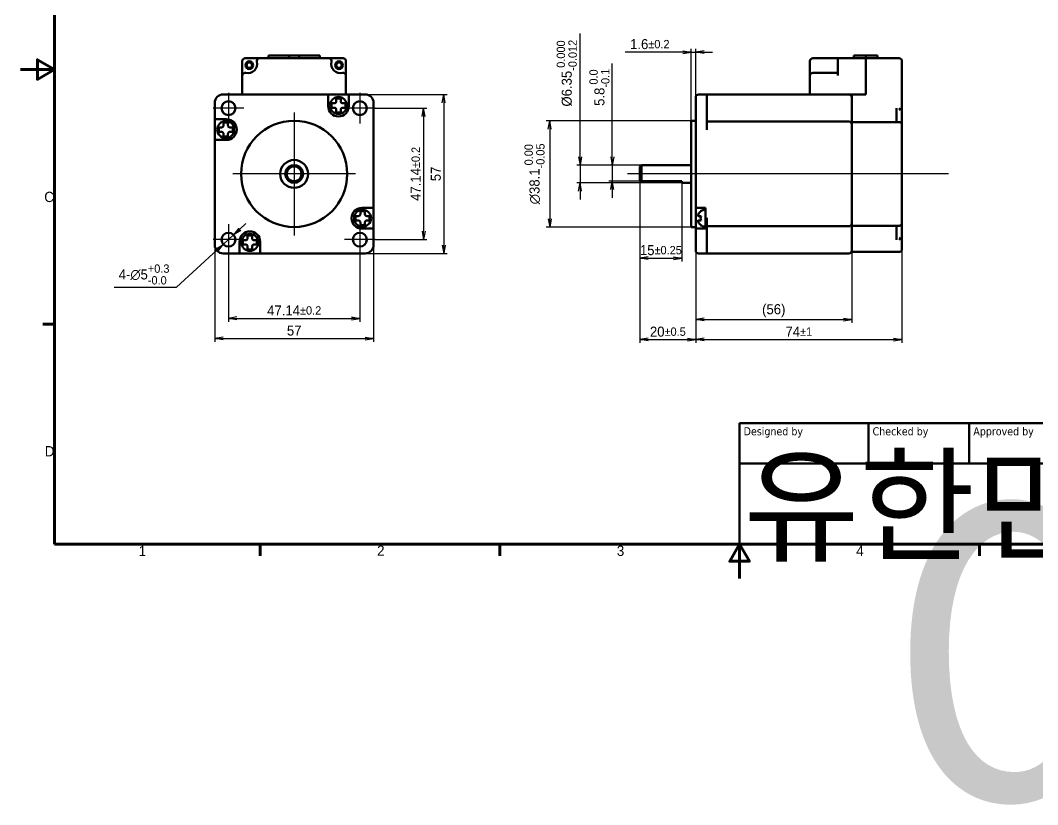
# Model space of a CAD drawing. Header units: millimetres. Extents: x -582 to 755, y -119 to 351.
# Drawn here: x -582.2 to -217.1, y -95 to 186.3 of the extents above; entities that cross this region are included whole.
import ezdxf
from ezdxf.enums import TextEntityAlignment as Align

# ---------------------------------------------------------------- set-up
doc = ezdxf.new("R2018")
doc.units = ezdxf.units.MM
doc.header["$LTSCALE"] = 1.2
for name, color, linetype, lineweight in [('경계(ISO)', 7, 'Continuous', 70), ('외형선(ISO)', 7, 'Continuous', 50), ('제목(ISO)', 7, 'Continuous', 50), ('중심 표식(ISO)', 7, 'Continuous', 25), ('중심선(ISO)', 7, 'Continuous', 25)]:
    doc.layers.add(name, color=color, linetype=linetype, lineweight=lineweight)
doc.layers.add('치수(ISO)', color=1, linetype='Continuous', lineweight=25, true_color=0xff0000)
doc.styles.get("Standard").update_dxf_attribs({"font": ''})
doc.styles.add('레이블 문자 (JIS)', font='')
doc.styles.add('텍스트 스타일41', font='')
doc.styles.get('Standard').set_extended_font_data('Gulim')
doc.styles.get('레이블 문자 (JIS)').set_extended_font_data('Gulim')
doc.styles.get('텍스트 스타일41').set_extended_font_data('Tahoma')
doc.dimstyles.new('복사 대상기본값 (JIS)', dxfattribs={"dimscale": 1.2, "dimtxt": 3, "dimasz": 2.5, "dimexe": 1, "dimexo": 0, "dimgap": 0.8, "dimtad": 1, "dimdsep": 46, "dimtxsty": '레이블 문자 (JIS)', "dimblk": 'OPEN', "dimcen": 0.09, "dimdle": 10, "dimclrd": 256, "dimclre": 256, "dimclrt": 256, "dimadec": 0, "dimazin": 2, "dimtfac": 0.833333, "dimtmove": 0, "dimatfit": 3, "dimldrblk": 'OPEN', "dimfxl": 1, "dimtolj": 1, "dimtzin": 0, "dimlwd": -1, "dimlwe": -1, "dimarcsym": 0})

# ---------------------------------------------------------------- blocks, each defined once
blk = doc.blocks.new('_Open')
at = {"color": 0, "linetype": 'ByBlock', "lineweight": -2}
for p, q in [((-1, 0.17), (0, 0)), ((-1, -0.17), (0, 0)), ((0, 0), (-1, 0))]:
    blk.add_line(p, q, dxfattribs=at)
blk = doc.blocks.new('*D11')
at = {"layer": 'Defpoints', "color": 0}
for p in [(-509.32, 105.95), (-505.63, 109.33)]:
    blk.add_point(p, dxfattribs=at)
at = {"layer": '치수(ISO)', "color": 0}
for p, q in [((-503.42, 111.36), (-501.21, 113.39)), ((-505.63, 109.33), (-509.32, 105.95)), ((-511.53, 103.93), (-526.1, 90.56)), ((-548.45, 90.56), (-526.1, 90.56))]:
    blk.add_line(p, q, dxfattribs=at)
at = {"layer": '치수(ISO)', "color": 0, "linetype": 'ByBlock', "xscale": 3, "yscale": 3, "zscale": 3}
for p, rotation in [((-505.63, 109.33), 222.5188046084), ((-509.32, 105.95), 42.5188046084)]:
    blk.add_blockref('_Open', p, dxfattribs=dict(at, rotation=rotation))
at = {"layer": '치수(ISO)', "color": 0, "insert": (-537.76, 98.76), "char_height": 3.6, "attachment_point": 2, "style": '레이블 문자 (JIS)'}
blk.add_mtext('\\A1;\\fGulim|b0|i0;4-∅5{\\H3.000000;\\S+0.3^ -0.0;}', dxfattribs=at)
blk = doc.blocks.new('*D12')
at = {"layer": 'Defpoints', "color": 0}
for p in [(-359.32, 134.39), (-369.76, 128.59), (-359.82, 128.59)]:
    blk.add_point(p, dxfattribs=at)
at = {"layer": '치수(ISO)', "color": 0}
for p, q in [((-369.76, 137.39), (-369.76, 170.79)), ((-369.76, 134.39), (-369.76, 128.59)), ((-369.76, 125.59), (-369.76, 122.59))]:
    blk.add_line(p, q, dxfattribs=at)
at = {"layer": '치수(ISO)'}
for p, q in [((-359.32, 134.39), (-370.96, 134.39)), ((-359.82, 128.59), (-370.96, 128.59))]:
    blk.add_line(p, q, dxfattribs=at)
at = {"layer": '치수(ISO)', "color": 0, "linetype": 'ByBlock', "xscale": 3, "yscale": 3, "zscale": 3}
for p, rotation in [((-369.76, 134.39), 270), ((-369.76, 128.59), 90)]:
    blk.add_blockref('_Open', p, dxfattribs=dict(at, rotation=rotation))
at = {"layer": '치수(ISO)', "color": 0, "insert": (-377.97, 162.27), "char_height": 3.6, "attachment_point": 2, "rotation": 90, "style": '레이블 문자 (JIS)'}
blk.add_mtext('\\A1;5.8{\\H3.000000;\\S 0.0^ -0.1;}', dxfattribs=at)
blk = doc.blocks.new('*D13')
at = {"layer": 'Defpoints', "color": 0}
for p in [(-359.32, 134.39), (-381.31, 128.04), (-344.82, 128.04)]:
    blk.add_point(p, dxfattribs=at)
at = {"layer": '치수(ISO)', "color": 0}
for p, q in [((-381.31, 137.39), (-381.31, 181.53)), ((-359.32, 134.39), (-382.51, 134.39)), ((-381.31, 134.39), (-381.31, 128.04)), ((-344.82, 128.04), (-382.51, 128.04)), ((-381.31, 125.04), (-381.31, 122.04))]:
    blk.add_line(p, q, dxfattribs=at)
at = {"layer": '치수(ISO)', "color": 0, "linetype": 'ByBlock', "xscale": 3, "yscale": 3, "zscale": 3}
for p, rotation in [((-381.31, 134.39), 270), ((-381.31, 128.04), 90)]:
    blk.add_blockref('_Open', p, dxfattribs=dict(at, rotation=rotation))
at = {"layer": '치수(ISO)', "color": 0, "insert": (-389.7, 167.35), "char_height": 3.6, "attachment_point": 2, "rotation": 90, "style": '레이블 문자 (JIS)'}
blk.add_mtext('\\A1;\\fGulim|b0|i0;Ø6.35{\\H3.000000;\\S 0.000^ -0.012;}', dxfattribs=at)
blk = doc.blocks.new('*D14')
at = {"layer": 'Defpoints', "color": 0}
for p in [(-341.42, 150.26), (-392.22, 112.16), (-341.42, 112.16)]:
    blk.add_point(p, dxfattribs=at)
at = {"layer": '치수(ISO)', "color": 0}
for p, q in [((-341.42, 150.26), (-393.42, 150.26)), ((-392.22, 147.26), (-392.22, 115.16)), ((-341.42, 112.16), (-393.42, 112.16))]:
    blk.add_line(p, q, dxfattribs=at)
at = {"layer": '치수(ISO)', "color": 0, "linetype": 'ByBlock', "xscale": 3, "yscale": 3, "zscale": 3}
for p, rotation in [((-392.22, 150.26), 90), ((-392.22, 112.16), 270)]:
    blk.add_blockref('_Open', p, dxfattribs=dict(at, rotation=rotation))
at = {"layer": '치수(ISO)', "color": 0, "insert": (-401.26, 131.21), "char_height": 3.6, "attachment_point": 2, "rotation": 90, "style": '레이블 문자 (JIS)'}
blk.add_mtext('\\A1;{\\fAIGDT|b0|i0;\\ln}\\fGulim|b0|i0;38.1{\\H3.000000;\\S 0.00^ -0.05;}', dxfattribs=at)
blk = doc.blocks.new('*D15')
at = {"layer": 'Defpoints', "color": 0}
for p in [(-359.82, 128.59), (-344.82, 128.04), (-344.82, 101.02)]:
    blk.add_point(p, dxfattribs=at)
at = {"layer": '치수(ISO)', "color": 0}
for p, q in [((-359.82, 128.59), (-359.82, 99.82)), ((-344.82, 128.04), (-344.82, 99.82)), ((-356.82, 101.02), (-347.82, 101.02))]:
    blk.add_line(p, q, dxfattribs=at)
at = {"layer": '치수(ISO)', "color": 0, "linetype": 'ByBlock', "xscale": 3, "yscale": 3, "zscale": 3, "rotation": 180}
blk.add_blockref('_Open', (-359.82, 101.02), dxfattribs=at)
at = {"layer": '치수(ISO)', "color": 0, "linetype": 'ByBlock', "xscale": 3, "yscale": 3, "zscale": 3}
blk.add_blockref('_Open', (-344.82, 101.02), dxfattribs=at)
at = {"layer": '치수(ISO)', "color": 0, "insert": (-352.32, 105.68), "char_height": 3.6, "attachment_point": 2, "style": '레이블 문자 (JIS)'}
blk.add_mtext('\\A1;15{\\H3.000000;%%p0.25}', dxfattribs=at)
blk = doc.blocks.new('*D16')
at = {"layer": 'Defpoints', "color": 0}
for p in [(-359.82, 128.59), (-339.82, 103.71), (-339.82, 71.8)]:
    blk.add_point(p, dxfattribs=at)
at = {"layer": '치수(ISO)', "color": 0}
for p, q in [((-359.82, 128.59), (-359.82, 70.6)), ((-339.82, 103.71), (-339.82, 70.6)), ((-356.82, 71.8), (-342.82, 71.8))]:
    blk.add_line(p, q, dxfattribs=at)
at = {"layer": '치수(ISO)', "color": 0, "linetype": 'ByBlock', "xscale": 3, "yscale": 3, "zscale": 3, "rotation": 180}
blk.add_blockref('_Open', (-359.82, 71.8), dxfattribs=at)
at = {"layer": '치수(ISO)', "color": 0, "linetype": 'ByBlock', "xscale": 3, "yscale": 3, "zscale": 3}
blk.add_blockref('_Open', (-339.82, 71.8), dxfattribs=at)
at = {"layer": '치수(ISO)', "color": 0, "insert": (-349.82, 76.45), "char_height": 3.6, "attachment_point": 2, "style": '레이블 문자 (JIS)'}
blk.add_mtext('\\A1;20{\\H3.000000;%%p0.5}', dxfattribs=at)
blk = doc.blocks.new('*D17')
at = {"layer": 'Defpoints', "color": 0}
for p in [(-339.82, 103.71), (-283.82, 104.21), (-283.82, 79)]:
    blk.add_point(p, dxfattribs=at)
at = {"layer": '치수(ISO)', "color": 0}
for p, q in [((-339.82, 103.71), (-339.82, 77.8)), ((-283.82, 104.21), (-283.82, 77.8)), ((-336.82, 79), (-286.82, 79))]:
    blk.add_line(p, q, dxfattribs=at)
at = {"layer": '치수(ISO)', "color": 0, "linetype": 'ByBlock', "xscale": 3, "yscale": 3, "zscale": 3, "rotation": 180}
blk.add_blockref('_Open', (-339.82, 79), dxfattribs=at)
at = {"layer": '치수(ISO)', "color": 0, "linetype": 'ByBlock', "xscale": 3, "yscale": 3, "zscale": 3}
blk.add_blockref('_Open', (-283.82, 79), dxfattribs=at)
at = {"layer": '치수(ISO)', "color": 0, "insert": (-311.81, 84.49), "char_height": 3.6, "attachment_point": 2, "style": '레이블 문자 (JIS)'}
blk.add_mtext('\\A1;(56)', dxfattribs=at)
blk = doc.blocks.new('*D18')
at = {"layer": 'Defpoints', "color": 0}
for p in [(-339.82, 103.71), (-265.82, 104.21), (-265.82, 71.8)]:
    blk.add_point(p, dxfattribs=at)
at = {"layer": '치수(ISO)', "color": 0}
for p, q in [((-339.82, 103.71), (-339.82, 70.6)), ((-265.82, 104.21), (-265.82, 70.6)), ((-336.82, 71.8), (-268.82, 71.8))]:
    blk.add_line(p, q, dxfattribs=at)
at = {"layer": '치수(ISO)', "color": 0, "linetype": 'ByBlock', "xscale": 3, "yscale": 3, "zscale": 3}
for p, rotation in [((-339.82, 71.8), 180), ((-265.82, 71.8), 360)]:
    blk.add_blockref('_Open', p, dxfattribs=dict(at, rotation=rotation))
at = {"layer": '치수(ISO)', "color": 0, "insert": (-302.81, 76.46), "char_height": 3.6, "attachment_point": 2, "style": '레이블 문자 (JIS)'}
blk.add_mtext('\\A1;74{\\H3.000000;%%p1}', dxfattribs=at)
blk = doc.blocks.new('*D19')
at = {"layer": 'Defpoints', "color": 0}
for p in [(-339.82, 174.91), (-339.82, 156.71), (-341.42, 150.26)]:
    blk.add_point(p, dxfattribs=at)
at = {"layer": '치수(ISO)', "color": 0}
for p, q in [((-341.42, 150.26), (-341.42, 176.11)), ((-339.82, 156.71), (-339.82, 176.11)), ((-344.42, 174.91), (-365.16, 174.91)), ((-341.42, 174.91), (-339.82, 174.91)), ((-336.82, 174.91), (-333.82, 174.91))]:
    blk.add_line(p, q, dxfattribs=at)
at = {"layer": '치수(ISO)', "color": 0, "linetype": 'ByBlock', "xscale": 3, "yscale": 3, "zscale": 3}
blk.add_blockref('_Open', (-341.42, 174.91), dxfattribs=at)
at = {"layer": '치수(ISO)', "color": 0, "linetype": 'ByBlock', "xscale": 3, "yscale": 3, "zscale": 3, "rotation": 180}
blk.add_blockref('_Open', (-339.82, 174.91), dxfattribs=at)
at = {"layer": '치수(ISO)', "color": 0, "insert": (-356.29, 179.57), "char_height": 3.6, "attachment_point": 2, "style": '레이블 문자 (JIS)'}
blk.add_mtext('\\A1;1.6{\\H3.000000;%%p0.2}', dxfattribs=at)
blk = doc.blocks.new('*D21')
at = {"layer": 'Defpoints', "color": 0}
for p in [(-512.41, 105.71), (-455.41, 105.71), (-455.41, 72.19)]:
    blk.add_point(p, dxfattribs=at)
at = {"layer": '치수(ISO)', "color": 0}
for p, q in [((-512.41, 105.71), (-512.41, 70.99)), ((-455.41, 105.71), (-455.41, 70.99)), ((-509.41, 72.19), (-458.41, 72.19))]:
    blk.add_line(p, q, dxfattribs=at)
at = {"layer": '치수(ISO)', "color": 0, "linetype": 'ByBlock', "xscale": 3, "yscale": 3, "zscale": 3, "rotation": 180}
blk.add_blockref('_Open', (-512.41, 72.19), dxfattribs=at)
at = {"layer": '치수(ISO)', "color": 0, "linetype": 'ByBlock', "xscale": 3, "yscale": 3, "zscale": 3}
blk.add_blockref('_Open', (-455.41, 72.19), dxfattribs=at)
at = {"layer": '치수(ISO)', "color": 0, "insert": (-483.89, 76.84), "char_height": 3.6, "attachment_point": 2, "style": '레이블 문자 (JIS)'}
blk.add_mtext('\\A1;57', dxfattribs=at)
blk = doc.blocks.new('*D22')
at = {"layer": 'Defpoints', "color": 0}
for p in [(-507.48, 102.14), (-460.34, 102.14), (-460.34, 79.39)]:
    blk.add_point(p, dxfattribs=at)
at = {"layer": '치수(ISO)', "color": 0}
for p, q in [((-507.48, 102.14), (-507.48, 78.19)), ((-460.34, 102.14), (-460.34, 78.19)), ((-504.48, 79.39), (-463.34, 79.39))]:
    blk.add_line(p, q, dxfattribs=at)
at = {"layer": '치수(ISO)', "color": 0, "linetype": 'ByBlock', "xscale": 3, "yscale": 3, "zscale": 3, "rotation": 180}
blk.add_blockref('_Open', (-507.48, 79.39), dxfattribs=at)
at = {"layer": '치수(ISO)', "color": 0, "linetype": 'ByBlock', "xscale": 3, "yscale": 3, "zscale": 3}
blk.add_blockref('_Open', (-460.34, 79.39), dxfattribs=at)
at = {"layer": '치수(ISO)', "color": 0, "insert": (-483.89, 84.05), "char_height": 3.6, "attachment_point": 2, "style": '레이블 문자 (JIS)'}
blk.add_mtext('\\A1;47.14{\\H3.000000;%%p0.2}', dxfattribs=at)
blk = doc.blocks.new('*D23')
at = {"layer": 'Defpoints', "color": 0}
for p in [(-454.84, 154.78), (-454.84, 107.64), (-437.44, 107.64)]:
    blk.add_point(p, dxfattribs=at)
at = {"layer": '치수(ISO)', "color": 0}
for p, q in [((-454.84, 154.78), (-436.24, 154.78)), ((-437.44, 151.78), (-437.44, 110.64)), ((-454.84, 107.64), (-436.24, 107.64))]:
    blk.add_line(p, q, dxfattribs=at)
at = {"layer": '치수(ISO)', "color": 0, "linetype": 'ByBlock', "xscale": 3, "yscale": 3, "zscale": 3}
for p, rotation in [((-437.44, 154.78), 90), ((-437.44, 107.64), 270)]:
    blk.add_blockref('_Open', p, dxfattribs=dict(at, rotation=rotation))
at = {"layer": '치수(ISO)', "color": 0, "insert": (-442.1, 131.22), "char_height": 3.6, "attachment_point": 2, "rotation": 90, "style": '레이블 문자 (JIS)'}
blk.add_mtext('\\A1;47.14{\\H3.000000;%%p0.2}', dxfattribs=at)
blk = doc.blocks.new('*D24')
at = {"layer": 'Defpoints', "color": 0}
for p in [(-458.41, 159.71), (-458.41, 102.71), (-430.24, 102.71)]:
    blk.add_point(p, dxfattribs=at)
at = {"layer": '치수(ISO)', "color": 0}
for p, q in [((-458.41, 159.71), (-429.04, 159.71)), ((-430.24, 156.71), (-430.24, 105.71)), ((-458.41, 102.71), (-429.04, 102.71))]:
    blk.add_line(p, q, dxfattribs=at)
at = {"layer": '치수(ISO)', "color": 0, "linetype": 'ByBlock', "xscale": 3, "yscale": 3, "zscale": 3}
for p, rotation in [((-430.24, 159.71), 90), ((-430.24, 102.71), 270)]:
    blk.add_blockref('_Open', p, dxfattribs=dict(at, rotation=rotation))
at = {"layer": '치수(ISO)', "color": 0, "insert": (-434.89, 131.22), "char_height": 3.6, "attachment_point": 2, "rotation": 90, "style": '레이블 문자 (JIS)'}
blk.add_mtext('\\A1;57', dxfattribs=at)
blk = doc.blocks.new('경계 Default Border')
at = {"layer": '경계(ISO)'}
for p, q in [((10, 74.25), (6.6, 74.25)), ((70, 10), (70, 6.6)), ((140, 10), (140, 6.6)), ((280, 10), (280, 6.6))]:
    blk.add_line(p, q, dxfattribs=at)
at = {"layer": '경계(ISO)', "flags": 128}
for points in [[(10, 10), (10, 287), (410, 287), (410, 10), (10, 10)], [(0, 148.5), (10, 148.5), (5, 151.39), (5, 145.61), (10, 148.5)], [(210, 0), (210, 10), (207.11, 5), (212.89, 5), (210, 10)]]:
    blk.add_lwpolyline(points, dxfattribs=at)
at = {"layer": '경계(ISO)', "char_height": 3, "attachment_point": 7, "style": '레이블 문자 (JIS)'}
for s, insert in [('C', (6.97, 109.8)), ('D', (7.12, 35.62)), ('1', (34.54, 6.53)), ('2', (104.15, 6.6)), ('3', (174.15, 6.53)), ('4', (244.04, 6.53))]:
    blk.add_mtext(s, dxfattribs=dict(at, insert=insert))
blk = doc.blocks.new('제목 블록 ISO')
at = {"layer": '제목(ISO)'}
for p, q in [((270.07, 130), (100.07, 130)), ((100.07, 130), (100.07, 100)), ((132.07, 120), (132.07, 130)), ((157.07, 120), (157.07, 130)), ((100.07, 120), (270.07, 120)), ((100.07, 100), (270.07, 100))]:
    blk.add_line(p, q, dxfattribs=at)
at = {"layer": '제목(ISO)', "style": '텍스트 스타일41'}
for s, p in [('Designed by', (101.07, 129)), ('Checked by', (133.07, 129)), ('Approved by', (158.07, 129))]:
    blk.add_text(s, height=2, dxfattribs=at).set_placement(p, align=Align.TOP_LEFT)
at = {"layer": '제목(ISO)', "lineweight": 30, "flags": 104}
for tag, p in [('CHECKED_BY', (133.07, 121)), ('ENG_APPROVED_BY', (158.07, 121)), ('AUTHOR', (101.07, 121)), ('CREATION_DATE', (221.07, 121))]:
    blk.add_attdef(tag, text='', height=2.5, dxfattribs=at).set_placement(p, align=Align.BOTTOM_LEFT)
blk.add_attdef('ENG_APPROVAL_DATE', text='', height=2.5, dxfattribs=at).set_placement((196.07, 121), align=Align.BOTTOM_RIGHT)
for tag, p in [('TITLE', (222.57, 115)), ('COMPANY', (137.41, 109.96)), ('REVISION_NUMBER', (242.57, 103.5))]:
    blk.add_attdef(tag, text='', height=3.5, dxfattribs=at).set_placement(p, align=Align.MIDDLE_CENTER)
blk.add_attdef('PART_NUMBER', text='', height=3.5, dxfattribs=at).set_placement((176.07, 105), align=Align.MIDDLE_LEFT)

msp = doc.modelspace()

# ---------------------------------------------------------------- linework, layer by layer
at = {"layer": '외형선(ISO)', "color": 0}
for p, q in [((-502.505, 171.713), (-502.505, 166.4795)), ((-496.2715, 172.713), (-501.505, 172.713)), ((-471.5385, 172.713), (-496.2715, 172.713)), ((-485.7078, 173.713), (-493.155, 173.713)), ((-493.155, 172.713), (-493.155, 173.713)), ((-493.155, 172.713), (-493.155, 173.713)), ((-485.7078, 173.713), (-482.1023, 173.713)), ((-485.7078, 172.713), (-485.7078, 173.713)), ((-482.1023, 173.713), (-482.1023, 172.713)), ((-482.1023, 173.713), (-474.655, 173.713)), ((-474.655, 172.713), (-474.655, 173.713)), ((-474.655, 173.713), (-474.655, 172.713)), ((-466.305, 172.713), (-471.5385, 172.713)), ((-465.305, 166.4795), (-465.305, 171.713)), ((-298.8188, 171.713), (-298.8188, 166.4795)), ((-288.8188, 172.713), (-297.8188, 172.713)), ((-278.8188, 172.713), (-288.8188, 172.713)), ((-288.8188, 171.713), (-288.8188, 172.713)), ((-288.8188, 166.4795), (-288.8188, 171.713)), ((-283.0688, 173.713), (-278.8188, 173.713)), ((-283.0688, 173.713), (-283.0688, 172.713)), ((-278.8188, 172.713), (-278.8188, 173.713)), ((-278.8188, 173.713), (-278.8188, 172.713)), ((-274.5688, 173.713), (-278.8188, 173.713)), ((-278.8188, 172.713), (-278.8188, 171.713)), ((-278.8188, 171.713), (-278.8188, 172.713)), ((-266.8188, 172.713), (-278.8188, 172.713)), ((-278.8188, 171.713), (-278.8188, 159.713)), ((-278.8188, 171.713), (-278.8188, 159.713)), ((-274.5688, 172.713), (-274.5688, 173.713)), ((-265.8188, 155.2035), (-265.8188, 171.713)), ((-502.505, 166.4795), (-502.505, 159.713)), ((-465.305, 166.4795), (-465.305, 159.713)), ((-298.8188, 166.4795), (-298.8188, 159.713)), ((-288.8188, 167.4795), (-297.8188, 167.4795)), ((-471.705, 159.713), (-509.405, 159.713)), ((-471.705, 159.713), (-471.705, 158.713)), ((-471.705, 159.713), (-464.305, 159.713)), ((-471.705, 158.713), (-471.705, 155.513)), ((-468.805, 158.263), (-468.805, 157.263)), ((-467.205, 158.263), (-468.805, 158.263)), ((-467.205, 157.263), (-467.205, 158.263)), ((-458.405, 159.713), (-464.305, 159.713)), ((-464.305, 158.713), (-464.305, 159.713)), ((-464.305, 155.513), (-464.305, 158.713)), ((-339.8188, 156.713), (-339.8188, 158.713)), ((-338.8188, 159.713), (-335.8188, 159.713)), ((-298.8188, 159.713), (-335.8188, 159.713)), ((-335.8188, 159.713), (-335.8188, 156.713)), ((-298.8188, 159.713), (-297.8188, 159.713)), ((-278.8188, 159.713), (-297.8188, 159.713)), ((-283.8188, 154.613), (-283.8188, 159.713)), ((-283.8188, 159.713), (-278.8188, 159.713)), ((-512.405, 156.713), (-512.405, 150.813)), ((-470.505, 156.563), (-470.505, 154.963)), ((-469.505, 156.563), (-470.505, 156.563)), ((-470.505, 154.963), (-469.505, 154.963)), ((-468.805, 154.263), (-468.805, 153.263)), ((-467.205, 154.263), (-467.205, 153.263)), ((-465.505, 156.563), (-466.505, 156.563)), ((-466.505, 154.963), (-465.505, 154.963)), ((-465.505, 154.963), (-465.505, 156.563)), ((-455.405, 119.013), (-455.405, 156.713)), ((-339.8188, 156.713), (-339.8188, 119.013)), ((-335.8188, 146.983), (-335.8188, 156.713)), ((-283.8188, 154.613), (-283.8188, 149.813)), ((-267.8188, 154.8234), (-267.8188, 154.613)), ((-267.8188, 154.613), (-267.8188, 149.813)), ((-266.8188, 154.8234), (-266.6084, 154.613)), ((-265.8188, 155.2035), (-265.8192, 155.2035)), ((-265.8188, 155.2035), (-265.8188, 154.8851)), ((-265.8188, 151.2182), (-265.8188, 154.8851)), ((-511.405, 150.813), (-512.405, 150.813)), ((-512.405, 143.413), (-512.405, 150.813)), ((-508.205, 150.813), (-511.405, 150.813)), ((-468.805, 153.263), (-467.205, 153.263)), ((-341.4188, 112.163), (-341.4188, 150.263)), ((-339.8188, 150.263), (-341.4188, 150.263)), ((-284.8188, 149.983), (-335.8188, 149.983)), ((-283.8188, 148.813), (-283.8188, 149.813)), ((-266.8188, 149.813), (-283.8188, 149.813)), ((-265.8188, 148.8747), (-265.8188, 151.2182)), ((-510.955, 147.913), (-510.955, 146.313)), ((-509.955, 147.913), (-510.955, 147.913)), ((-510.955, 146.313), (-509.955, 146.313)), ((-509.255, 149.613), (-509.255, 148.613)), ((-507.655, 149.613), (-509.255, 149.613)), ((-507.655, 148.613), (-507.655, 149.613)), ((-506.955, 147.913), (-505.955, 147.913)), ((-506.955, 146.313), (-505.955, 146.313)), ((-505.955, 146.313), (-505.955, 147.913)), ((-283.8188, 113.613), (-283.8188, 148.813)), ((-265.8188, 148.8395), (-265.8192, 148.8395)), ((-265.8188, 148.8747), (-265.8188, 148.8395)), ((-265.8188, 148.8395), (-265.8188, 148.813)), ((-265.8188, 113.613), (-265.8188, 148.813)), ((-512.405, 143.413), (-512.405, 105.713)), ((-512.405, 143.413), (-511.405, 143.413)), ((-511.405, 143.413), (-508.205, 143.413)), ((-509.255, 145.613), (-509.255, 144.613)), ((-509.255, 144.613), (-507.655, 144.613)), ((-507.655, 144.613), (-507.655, 145.613)), ((-359.8188, 133.888), (-359.3188, 134.388)), ((-359.8188, 128.588), (-359.8188, 133.888)), ((-359.3188, 128.588), (-359.3188, 134.388)), ((-341.4188, 134.388), (-359.3188, 134.388)), ((-484.4198, 128.588), (-483.3902, 128.588)), ((-359.8188, 128.588), (-359.3188, 128.588)), ((-359.3188, 128.588), (-344.8188, 128.588)), ((-344.8188, 128.038), (-344.8188, 128.588)), ((-341.4188, 128.038), (-344.8188, 128.038)), ((-460.155, 117.813), (-460.155, 116.813)), ((-458.555, 117.813), (-460.155, 117.813)), ((-456.405, 119.013), (-459.605, 119.013)), ((-458.555, 116.813), (-458.555, 117.813)), ((-455.405, 119.013), (-456.405, 119.013)), ((-455.405, 119.013), (-455.405, 111.613)), ((-338.8188, 119.013), (-339.8188, 119.013)), ((-339.8188, 111.613), (-339.8188, 119.013)), ((-338.8188, 119.013), (-336.3188, 119.013)), ((-337.872, 117.813), (-338.0659, 117.813)), ((-336.3188, 119.013), (-336.3188, 111.613)), ((-461.855, 116.113), (-461.855, 114.513)), ((-460.855, 116.113), (-461.855, 116.113)), ((-460.855, 114.513), (-461.855, 114.513)), ((-460.155, 113.813), (-460.155, 112.813)), ((-458.555, 112.813), (-458.555, 113.813)), ((-456.855, 116.113), (-457.855, 116.113)), ((-457.855, 114.513), (-456.855, 114.513)), ((-456.855, 114.513), (-456.855, 116.113)), ((-337.872, 116.113), (-338.8511, 116.113)), ((-338.8511, 114.513), (-337.872, 114.513)), ((-335.8188, 105.713), (-335.8188, 115.443)), ((-283.8188, 112.613), (-283.8188, 113.613)), ((-265.8188, 113.5864), (-265.8192, 113.5864)), ((-265.8188, 113.5864), (-265.8188, 113.613)), ((-265.8188, 113.5512), (-265.8188, 113.5864)), ((-265.8188, 111.2078), (-265.8188, 113.5512)), ((-460.155, 112.813), (-458.555, 112.813)), ((-459.605, 111.613), (-456.405, 111.613)), ((-456.405, 111.613), (-455.405, 111.613)), ((-455.405, 105.713), (-455.405, 111.613)), ((-339.8188, 112.163), (-341.4188, 112.163)), ((-339.8188, 111.613), (-339.8188, 105.713)), ((-339.8188, 111.613), (-338.8188, 111.613)), ((-336.3188, 111.613), (-338.8188, 111.613)), ((-338.0659, 112.813), (-337.872, 112.813)), ((-284.8188, 112.443), (-335.8188, 112.443)), ((-283.8188, 112.613), (-266.8188, 112.613)), ((-283.8188, 112.613), (-283.8188, 107.813)), ((-267.8188, 112.613), (-267.8188, 107.813)), ((-265.8188, 107.5408), (-265.8188, 111.2078)), ((-503.505, 106.913), (-503.505, 103.713)), ((-502.305, 107.463), (-502.305, 105.863)), ((-501.305, 107.463), (-502.305, 107.463)), ((-502.305, 105.863), (-501.305, 105.863)), ((-499.005, 109.163), (-500.605, 109.163)), ((-500.605, 108.163), (-500.605, 109.163)), ((-499.005, 108.163), (-499.005, 109.163)), ((-497.305, 107.463), (-498.305, 107.463)), ((-498.305, 105.863), (-497.305, 105.863)), ((-497.305, 105.863), (-497.305, 107.463)), ((-496.105, 103.713), (-496.105, 106.913)), ((-283.8188, 104.213), (-283.8188, 107.813)), ((-267.8188, 107.813), (-267.8188, 107.6026)), ((-266.6084, 107.813), (-266.8188, 107.6026)), ((-265.8188, 107.2224), (-265.8192, 107.2224)), ((-265.8188, 107.2224), (-265.8188, 107.5408)), ((-265.8188, 104.213), (-265.8188, 107.2224)), ((-509.405, 102.713), (-503.505, 102.713)), ((-503.505, 103.713), (-503.505, 102.713)), ((-496.105, 102.713), (-503.505, 102.713)), ((-500.605, 105.163), (-500.605, 104.163)), ((-500.605, 104.163), (-499.005, 104.163)), ((-499.005, 104.163), (-499.005, 105.163)), ((-496.105, 102.713), (-496.105, 103.713)), ((-496.105, 102.713), (-458.405, 102.713)), ((-339.8188, 103.713), (-339.8188, 105.713)), ((-335.8188, 102.713), (-338.8188, 102.713)), ((-335.8188, 102.713), (-335.8188, 105.713)), ((-335.8188, 102.713), (-284.8188, 102.713)), ((-283.8188, 103.213), (-283.8188, 104.213)), ((-283.8188, 103.213), (-266.8188, 103.213))]:
    msp.add_line(p, q, dxfattribs=at)
for centre, radius in [((-500.005, 170.213), 1.4), ((-467.805, 170.213), 1.4), ((-500.005, 170.213), 1), ((-467.805, 170.213), 1), ((-507.475, 154.783), 2.5), ((-468.005, 155.763), 3.05), ((-460.335, 154.783), 2.5), ((-508.455, 147.113), 3.05), ((-483.905, 131.213), 19.05), ((-483.905, 131.213), 5), ((-459.355, 115.313), 3.05), ((-507.475, 107.643), 2.5), ((-499.805, 106.663), 3.05), ((-460.335, 107.643), 2.5)]:
    msp.add_circle(centre, radius, dxfattribs=at)
for centre, radius, start, end in [((-501.505, 171.713), 1, 90, 180), ((-496.2715, 171.713), 1, 90, 193.290305), ((-471.5385, 171.713), 1, 346.709695, 90), ((-466.305, 171.713), 1, 0, 90), ((-297.8188, 171.713), 1, 90, 180), ((-266.8188, 171.713), 1, 0, 90), ((-500.505, 170.713), 3.35, 256.709695, 13.290305), ((-467.305, 170.713), 3.35, 166.709695, 283.290305), ((-501.505, 166.4795), 1, 76.709695, 180), ((-466.305, 166.4795), 1, 0, 103.290305), ((-297.8188, 166.4795), 1, 90, 180), ((-509.405, 156.713), 3, 90, 180), ((-458.405, 156.713), 3, 0, 90), ((-338.8188, 158.713), 1, 90, 180), ((-284.8188, 158.713), 1, 0, 90), ((-468.005, 155.513), 3.7, 180, 0), ((-508.205, 147.113), 3.7, 270, 90), ((-284.8188, 148.983), 1, 0, 90), ((-266.8188, 148.813), 1, 0, 90), ((-483.905, 131.213), 3.175, 304.231477, 235.768523), ((-483.905, 131.213), 2.675, 281.095313, 258.904687), ((-483.905, 131.213), 3.175, 235.768523, 304.231477), ((-459.605, 115.313), 3.7, 90, 270), ((-336.3188, 115.313), 2.9432, 121.852229, 149.359668), ((-336.3188, 115.313), 3.05, 90, 124.948014), ((-336.3188, 115.313), 2.9432, 210.640332, 238.147771), ((-336.3188, 115.313), 1.7471, 152.748896, 207.251104), ((-284.8188, 113.443), 1, 270, 0), ((-266.8188, 113.613), 1, 270, 0), ((-499.805, 106.913), 3.7, 0, 180), ((-336.3188, 115.313), 3.05, 235.051986, 270), ((-509.405, 105.713), 3, 180, 270), ((-458.405, 105.713), 3, 270, 0), ((-338.8188, 103.713), 1, 180, 270), ((-284.8188, 103.713), 1, 270, 0), ((-266.8188, 104.213), 1, 270, 0)]:
    msp.add_arc(centre, radius, start, end, dxfattribs=at)
for centre, major_axis, start_param, end_param in [((-266.8188, 154.8234), (0.9239, 0.9239), 4.3196899, 4.71620408), ((-266.8188, 154.8234), (-1, 0), 2.60876739, 3.06672508), ((-266.8188, 107.6026), (-0.9239, 0.9239), 4.70857389, 5.10508806), ((-266.8188, 107.6026), (1, 0), 0.07486757, 0.53282526)]:
    msp.add_ellipse(centre, major_axis=major_axis, ratio=0.41421356, start_param=start_param, end_param=end_param, dxfattribs=at)
for points, knots in [([(-469.505, 156.563), (-469.4243, 156.563), (-469.3332, 156.5779), (-469.1592, 156.6472), (-469.0764, 156.7017), (-468.9437, 156.8343), (-468.8893, 156.9171), (-468.82, 157.0911), (-468.805, 157.1823), (-468.805, 157.263)], [0.144689835, 0.144689835, 0.144689835, 0.144689835, 0.172821002, 0.172821002, 0.200952169, 0.200952169, 0.229083337, 0.229083337, 0.257214504, 0.257214504, 0.257214504, 0.257214504]), ([(-467.205, 157.263), (-467.205, 157.1823), (-467.19, 157.0911), (-467.1208, 156.9171), (-467.0663, 156.8343), (-466.9337, 156.7017), (-466.8509, 156.6472), (-466.6768, 156.5779), (-466.5857, 156.563), (-466.505, 156.563)], [0.269163796, 0.269163796, 0.269163796, 0.269163796, 0.297294963, 0.297294963, 0.32542613, 0.32542613, 0.353557298, 0.353557298, 0.381688465, 0.381688465, 0.381688465, 0.381688465]), ([(-468.805, 154.263), (-468.805, 154.3436), (-468.82, 154.4348), (-468.8893, 154.6088), (-468.9437, 154.6916), (-469.0764, 154.8242), (-469.1592, 154.8787), (-469.3332, 154.948), (-469.4243, 154.963), (-469.505, 154.963)], [0, 0, 0, 0, 0.028131167, 0.028131167, 0.056262335, 0.056262335, 0.084393502, 0.084393502, 0.112524669, 0.112524669, 0.112524669, 0.112524669]), ([(-467.205, 154.263), (-467.205, 154.3436), (-467.19, 154.4348), (-467.1208, 154.6088), (-467.0663, 154.6916), (-466.9337, 154.8242), (-466.8509, 154.8787), (-466.6768, 154.948), (-466.5857, 154.963), (-466.505, 154.963)], [-0.25723488, -0.25723488, -0.25723488, -0.25723488, -0.229103713, -0.229103713, -0.200972546, -0.200972546, -0.172841378, -0.172841378, -0.144710211, -0.144710211, -0.144710211, -0.144710211]), ([(-266.4326, 154.4442), (-266.4578, 154.468), (-266.4832, 154.4919), (-266.5422, 154.5482), (-266.5759, 154.5805), (-266.6084, 154.613)], [-0.0244444247, -0.0244444247, -0.0244444247, -0.0244444247, -0.0139508047, -0.0139508047, -0.0000008635, -0.0000008635, -0.0000008635, -0.0000008635]), ([(-265.9574, 154.613), (-266.0135, 154.5735), (-266.0857, 154.5383), (-266.2493, 154.482), (-266.3371, 154.4602), (-266.4326, 154.4442)], [-0.1069298508, -0.1069298508, -0.1069298508, -0.1069298508, -0.071810213, -0.071810213, -0.0402422141, -0.0402422141, -0.0402422141, -0.0402422141]), ([(-266.6084, 149.7906), (-266.5729, 149.7829), (-266.5359, 149.7733), (-266.4768, 149.7546), (-266.4546, 149.7468), (-266.4326, 149.7383)], [-0.0304397349, -0.0304397349, -0.0304397349, -0.0304397349, -0.0147135937, -0.0147135937, -0.0052936992, -0.0052936992, -0.0052936992, -0.0052936992]), ([(-266.4326, 149.7383), (-266.3583, 149.7067), (-266.2885, 149.6664), (-266.115, 149.537), (-266.0247, 149.4351), (-265.9574, 149.3209)], [-0.0668577087, -0.0668577087, -0.0668577087, -0.0668577087, -0.042224925, -0.042224925, -0.0000148963, -0.0000148963, -0.0000148963, -0.0000148963]), ([(-509.955, 147.913), (-509.8743, 147.913), (-509.7832, 147.9279), (-509.6092, 147.9972), (-509.5264, 148.0517), (-509.3937, 148.1843), (-509.3393, 148.2671), (-509.27, 148.4411), (-509.255, 148.5323), (-509.255, 148.613)], [0, 0, 0, 0, 0.028131167, 0.028131167, 0.056262335, 0.056262335, 0.084393502, 0.084393502, 0.112524669, 0.112524669, 0.112524669, 0.112524669]), ([(-509.255, 145.613), (-509.255, 145.6936), (-509.27, 145.7848), (-509.3393, 145.9588), (-509.3937, 146.0416), (-509.5264, 146.1742), (-509.6092, 146.2287), (-509.7832, 146.298), (-509.8743, 146.313), (-509.955, 146.313)], [0.269163796, 0.269163796, 0.269163796, 0.269163796, 0.297294963, 0.297294963, 0.32542613, 0.32542613, 0.353557298, 0.353557298, 0.381688465, 0.381688465, 0.381688465, 0.381688465]), ([(-506.955, 147.913), (-507.0357, 147.913), (-507.1268, 147.9279), (-507.3009, 147.9972), (-507.3837, 148.0517), (-507.5163, 148.1843), (-507.5708, 148.2671), (-507.64, 148.4411), (-507.655, 148.5323), (-507.655, 148.613)], [-0.5263783, -0.5263783, -0.5263783, -0.5263783, -0.498247132, -0.498247132, -0.470115965, -0.470115965, -0.441984798, -0.441984798, -0.41385363, -0.41385363, -0.41385363, -0.41385363]), ([(-506.955, 146.313), (-507.0357, 146.313), (-507.1268, 146.298), (-507.3009, 146.2287), (-507.3837, 146.1742), (-507.5163, 146.0416), (-507.5708, 145.9588), (-507.64, 145.7848), (-507.655, 145.6936), (-507.655, 145.613)], [0.144710211, 0.144710211, 0.144710211, 0.144710211, 0.172841378, 0.172841378, 0.200972546, 0.200972546, 0.229103713, 0.229103713, 0.25723488, 0.25723488, 0.25723488, 0.25723488]), ([(-460.855, 116.113), (-460.7743, 116.113), (-460.6832, 116.1279), (-460.5092, 116.1972), (-460.4264, 116.2517), (-460.2937, 116.3843), (-460.2393, 116.4671), (-460.17, 116.6411), (-460.155, 116.7323), (-460.155, 116.813)], [0.41385363, 0.41385363, 0.41385363, 0.41385363, 0.441984798, 0.441984798, 0.470115965, 0.470115965, 0.498247132, 0.498247132, 0.5263783, 0.5263783, 0.5263783, 0.5263783]), ([(-458.555, 116.813), (-458.555, 116.7323), (-458.54, 116.6411), (-458.4708, 116.4671), (-458.4163, 116.3843), (-458.2837, 116.2517), (-458.2009, 116.1972), (-458.0268, 116.1279), (-457.9357, 116.113), (-457.855, 116.113)], [0.144689835, 0.144689835, 0.144689835, 0.144689835, 0.172821002, 0.172821002, 0.200952169, 0.200952169, 0.229083337, 0.229083337, 0.257214504, 0.257214504, 0.257214504, 0.257214504]), ([(-338.8511, 116.813), (-338.8989, 116.7323), (-338.9425, 116.6411), (-339.0018, 116.4671), (-339.0174, 116.3843), (-339.0174, 116.2517), (-339.0018, 116.1972), (-338.9425, 116.1279), (-338.8989, 116.113), (-338.8511, 116.113)], [0.144689835, 0.144689835, 0.144689835, 0.144689835, 0.172821002, 0.172821002, 0.200952169, 0.200952169, 0.229083337, 0.229083337, 0.257214504, 0.257214504, 0.257214504, 0.257214504]), ([(-460.855, 114.513), (-460.7743, 114.513), (-460.6832, 114.498), (-460.5092, 114.4287), (-460.4264, 114.3742), (-460.2937, 114.2416), (-460.2393, 114.1588), (-460.17, 113.9848), (-460.155, 113.8936), (-460.155, 113.813)], [-0.112524669, -0.112524669, -0.112524669, -0.112524669, -0.084393502, -0.084393502, -0.056262335, -0.056262335, -0.028131167, -0.028131167, 0, 0, 0, 0]), ([(-457.855, 114.513), (-457.9357, 114.513), (-458.0268, 114.498), (-458.2009, 114.4287), (-458.2837, 114.3742), (-458.4163, 114.2416), (-458.4708, 114.1588), (-458.54, 113.9848), (-458.555, 113.8936), (-458.555, 113.813)], [0.269163796, 0.269163796, 0.269163796, 0.269163796, 0.297294963, 0.297294963, 0.32542613, 0.32542613, 0.353557298, 0.353557298, 0.381688465, 0.381688465, 0.381688465, 0.381688465]), ([(-338.8511, 114.513), (-338.8989, 114.513), (-338.9425, 114.498), (-339.0018, 114.4287), (-339.0174, 114.3742), (-339.0174, 114.2416), (-339.0018, 114.1588), (-338.9425, 113.9848), (-338.8989, 113.8936), (-338.8511, 113.813)], [0.269163796, 0.269163796, 0.269163796, 0.269163796, 0.297294963, 0.297294963, 0.32542613, 0.32542613, 0.353557298, 0.353557298, 0.381688465, 0.381688465, 0.381688465, 0.381688465]), ([(-266.4326, 112.6876), (-266.4578, 112.6779), (-266.4832, 112.6691), (-266.5422, 112.651), (-266.5759, 112.6423), (-266.6084, 112.6353)], [-0.0244444247, -0.0244444247, -0.0244444247, -0.0244444247, -0.0139508047, -0.0139508047, -0.0000008635, -0.0000008635, -0.0000008635, -0.0000008635]), ([(-265.9574, 113.105), (-266.0135, 113.0098), (-266.0857, 112.9231), (-266.2493, 112.7831), (-266.3371, 112.7282), (-266.4326, 112.6876)], [-0.1069298508, -0.1069298508, -0.1069298508, -0.1069298508, -0.071810213, -0.071810213, -0.0402422141, -0.0402422141, -0.0402422141, -0.0402422141]), ([(-500.605, 108.163), (-500.605, 108.0823), (-500.62, 107.9911), (-500.6893, 107.8171), (-500.7437, 107.7343), (-500.8764, 107.6017), (-500.9592, 107.5472), (-501.1332, 107.4779), (-501.2243, 107.463), (-501.305, 107.463)], [-0.5263783, -0.5263783, -0.5263783, -0.5263783, -0.498247132, -0.498247132, -0.470115965, -0.470115965, -0.441984798, -0.441984798, -0.41385363, -0.41385363, -0.41385363, -0.41385363]), ([(-500.605, 105.163), (-500.605, 105.2436), (-500.62, 105.3348), (-500.6893, 105.5088), (-500.7437, 105.5916), (-500.8764, 105.7242), (-500.9592, 105.7787), (-501.1332, 105.848), (-501.2243, 105.863), (-501.305, 105.863)], [0, 0, 0, 0, 0.028131167, 0.028131167, 0.056262335, 0.056262335, 0.084393502, 0.084393502, 0.112524669, 0.112524669, 0.112524669, 0.112524669]), ([(-499.005, 108.163), (-499.005, 108.0823), (-498.99, 107.9911), (-498.9208, 107.8171), (-498.8663, 107.7343), (-498.7337, 107.6017), (-498.6509, 107.5472), (-498.4768, 107.4779), (-498.3857, 107.463), (-498.305, 107.463)], [0.41385363, 0.41385363, 0.41385363, 0.41385363, 0.441984798, 0.441984798, 0.470115965, 0.470115965, 0.498247132, 0.498247132, 0.5263783, 0.5263783, 0.5263783, 0.5263783]), ([(-498.305, 105.863), (-498.3857, 105.863), (-498.4768, 105.848), (-498.6509, 105.7787), (-498.7337, 105.7242), (-498.8663, 105.5916), (-498.9208, 105.5088), (-498.99, 105.3348), (-499.005, 105.2436), (-499.005, 105.163)], [0.000000001, 0.000000001, 0.000000001, 0.000000001, 0.028131167, 0.028131167, 0.056262335, 0.056262335, 0.084393502, 0.084393502, 0.112524669, 0.112524669, 0.112524669, 0.112524669]), ([(-266.6084, 107.813), (-266.5729, 107.8485), (-266.5359, 107.8838), (-266.4768, 107.94), (-266.4546, 107.961), (-266.4326, 107.9817)], [-0.0304397349, -0.0304397349, -0.0304397349, -0.0304397349, -0.0147135937, -0.0147135937, -0.0052936992, -0.0052936992, -0.0052936992, -0.0052936992]), ([(-266.4326, 107.9817), (-266.3583, 107.9693), (-266.2885, 107.9533), (-266.115, 107.9015), (-266.0247, 107.8602), (-265.9574, 107.813)], [-0.0668577087, -0.0668577087, -0.0668577087, -0.0668577087, -0.042224925, -0.042224925, -0.0000148963, -0.0000148963, -0.0000148963, -0.0000148963])]:
    msp.add_open_spline(points, degree=3, knots=knots, dxfattribs=at)
for points in [[(-265.8216, 154.7924), (-265.8201, 154.9298), (-265.8195, 155.0674), (-265.8192, 155.2035)], [(-265.8188, 154.8851), (-265.8188, 154.8546), (-265.8197, 154.8236), (-265.8216, 154.7924)], [(-265.8216, 148.8878), (-265.8197, 148.8832), (-265.8188, 148.8788), (-265.8188, 148.8747)], [(-265.8188, 113.5512), (-265.8188, 113.5471), (-265.8197, 113.5428), (-265.8216, 113.5382)], [(-265.8216, 107.6335), (-265.8197, 107.6023), (-265.8188, 107.5713), (-265.8188, 107.5408)], [(-265.8192, 107.2224), (-265.8195, 107.3585), (-265.8201, 107.4961), (-265.8216, 107.6335)]]:
    msp.add_open_spline(points, degree=3, dxfattribs=at)
msp.add_rational_spline([(-485.6911, 128.588), (-485.0011, 128.588), (-484.4198, 128.588)], [31.6034482759, 33.8700042322, 34.5849056604], degree=2, dxfattribs=at)
msp.add_rational_spline([(-483.3902, 128.588), (-483.1616, 128.588), (-482.5455, 128.588), (-482.119, 128.588)], [34.5849056604, 34.300179974, 32.96729699, 31.6034482934], degree=2, knots=[27.86473442, 27.86473442, 27.86473442, 30.0255698, 33.29025226, 33.29025226, 33.29025226], dxfattribs=at)
at = {"layer": '중심 표식(ISO)', "color": 0, "linetype": 'Continuous'}
for p, q in [((-507.475, 160.283), (-507.475, 149.283)), ((-460.335, 160.283), (-460.335, 149.283)), ((-501.975, 154.783), (-512.975, 154.783)), ((-454.835, 154.783), (-465.835, 154.783)), ((-483.905, 153.263), (-483.905, 109.163)), ((-461.855, 131.213), (-505.955, 131.213)), ((-507.475, 113.143), (-507.475, 102.143)), ((-460.335, 113.143), (-460.335, 102.143)), ((-501.975, 107.643), (-512.975, 107.643)), ((-454.835, 107.643), (-465.835, 107.643))]:
    msp.add_line(p, q, dxfattribs=at)
at = {"layer": '중심선(ISO)', "color": 0, "linetype": 'Continuous'}
msp.add_line((-249.141, 131.213), (-364.3105, 131.213), dxfattribs=at)

# ---------------------------------------------------------------- block references
at = {"color": 0, "xscale": 1.2289725, "yscale": 1.2289725, "zscale": 1.2289725}
msp.add_blockref('경계 Default Border', (-582.1554, -13.8689), dxfattribs=at)
at = {"color": 0}
ref = msp.add_blockref('제목 블록 ISO', (-468.7594, -146.1642), dxfattribs=dict(at, xscale=1.44585, yscale=1.44585, zscale=1.44585))
lines = msp.add_mtext('CSCAM', dxfattribs={"layer": '제목(ISO)', "insert": (-270.0786, 12.8188), "char_height": 106.09349, "attachment_point": 1})
ref.add_attrib('COMPANY', '', (-270.0786, 12.8188), dxfattribs={"flags": 104}).embed_mtext(lines)
lines = msp.add_mtext('{\\f굴림|b0|i0|c129|p50;유한민}', dxfattribs={"layer": '제목(ISO)', "insert": (-322.6253, 28.7837), "char_height": 33.071094, "attachment_point": 1})
ref.add_attrib('AUTHOR', '', (-322.6253, 28.7837), dxfattribs={"flags": 104}).embed_mtext(lines)

# ---------------------------------------------------------------- dimensions: what is measured, and where the dimension line sits
at = {"layer": '치수(ISO)', "color": 0}
for base, p1, p2, angle, text, override, picture, middle in [((-381.314, 128.038), (-359.3188, 134.388), (-344.8188, 128.038), 90, '\\fGulim|b0|i0;Ø<>', {"dimgap": 0.8, "dimdec": 2, "dimclrd": 0, "dimclre": 0, "dimclrt": 0, "dimtol": 1, "dimlim": 0, "dimtp": 0, "dimtm": 0.012, "dimtdec": 3, "dimtofl": 1, "dimatfit": 1}, '*D13', (-381.314, 167.3502)), ((-392.2183, 112.163), (-341.4188, 150.263), (-341.4188, 112.163), 90, '{\\fAIGDT|b0|i0;\\ln}\\fGulim|b0|i0;<>', {"dimgap": 0.8, "dimdec": 2, "dimclrd": 0, "dimclre": 0, "dimclrt": 0, "dimtol": 1, "dimlim": 0, "dimtp": 0, "dimtm": 0.05, "dimtdec": 2, "dimtofl": 0, "dimatfit": 1}, '*D14', (-392.2183, 131.213)), ((-283.8188, 79.0018), (-339.8188, 103.713), (-283.8188, 104.213), 180, '(<>)', {"dimgap": 0.8, "dimdec": 2, "dimclrd": 0, "dimclre": 0, "dimclrt": 0, "dimtol": 0, "dimlim": 0, "dimtp": 0, "dimtm": 0, "dimtdec": 0, "dimtofl": 0, "dimatfit": 1}, '*D17', (-311.8068, 79.0018))]:
    dim = msp.add_linear_dim(base=base, p1=p1, p2=p2, angle=angle, text=text, dimstyle='복사 대상기본값 (JIS)', override=override, dxfattribs=at)
    dim.commit()
    dim.dimension.update_dxf_attribs({"geometry": picture, "text_midpoint": middle, "dimtype": 160})
for base, p1, p2, angle, override, picture, middle in [((-339.8188, 174.9062), (-341.4188, 150.263), (-339.8188, 156.713), 180, {"dimgap": 0.8, "dimdec": 2, "dimclrd": 0, "dimclre": 0, "dimclrt": 0, "dimtol": 1, "dimlim": 0, "dimtp": 0.2, "dimtm": 0.2, "dimtdec": 1, "dimtofl": 1, "dimatfit": 1}, '*D19', (-356.2903, 174.9062)), ((-369.7627, 128.588), (-359.3188, 134.388), (-359.8188, 128.588), 90, {"dimgap": 0.8, "dimdec": 2, "dimclrd": 0, "dimclrt": 0, "dimtol": 1, "dimlim": 0, "dimtp": 0, "dimtm": 0.1, "dimtdec": 1, "dimtofl": 1, "dimatfit": 1}, '*D12', (-369.7627, 162.2676)), ((-430.2435, 102.713), (-458.405, 159.713), (-458.405, 102.713), 90, {"dimgap": 0.8, "dimdec": 2, "dimclrd": 0, "dimclre": 0, "dimclrt": 0, "dimtol": 0, "dimlim": 0, "dimtp": 0, "dimtm": 0, "dimtdec": 2, "dimtofl": 0, "dimatfit": 1}, '*D24', (-430.2435, 131.225)), ((-437.4435, 107.643), (-454.835, 154.783), (-454.835, 107.643), 90, {"dimgap": 0.8, "dimdec": 2, "dimclrd": 0, "dimclre": 0, "dimclrt": 0, "dimtol": 1, "dimlim": 0, "dimtp": 0.2, "dimtm": 0.2, "dimtdec": 1, "dimtofl": 0, "dimatfit": 1}, '*D23', (-437.4435, 131.225)), ((-344.8188, 101.0172), (-359.8188, 128.588), (-344.8188, 128.038), 180, {"dimgap": 0.8, "dimdec": 2, "dimclrd": 0, "dimclre": 0, "dimclrt": 0, "dimtol": 1, "dimlim": 0, "dimtp": 0.25, "dimtm": 0.25, "dimtdec": 2, "dimtofl": 0, "dimatfit": 1}, '*D15', (-352.3188, 101.0172)), ((-339.8188, 71.7963), (-359.8188, 128.588), (-339.8188, 103.713), 180, {"dimgap": 0.8, "dimdec": 2, "dimclrd": 0, "dimclre": 0, "dimclrt": 0, "dimtol": 1, "dimlim": 0, "dimtp": 0.5, "dimtm": 0.5, "dimtdec": 1, "dimtofl": 0, "dimatfit": 1}, '*D16', (-349.8188, 71.7963)), ((-455.405, 72.1863), (-512.405, 105.713), (-455.405, 105.713), 180, {"dimgap": 0.8, "dimdec": 2, "dimclrd": 0, "dimclre": 0, "dimclrt": 0, "dimtol": 0, "dimlim": 0, "dimtp": 0, "dimtm": 0, "dimtdec": 2, "dimtofl": 0, "dimatfit": 1}, '*D21', (-483.893, 72.1863)), ((-265.8188, 71.8018), (-339.8188, 103.713), (-265.8188, 104.213), 180, {"dimgap": 0.8, "dimdec": 2, "dimclrd": 0, "dimclre": 0, "dimclrt": 0, "dimtol": 1, "dimlim": 0, "dimtp": 1, "dimtm": 1, "dimtdec": 0, "dimtofl": 0, "dimatfit": 1}, '*D18', (-302.8065, 71.8018)), ((-460.335, 79.3863), (-507.475, 102.143), (-460.335, 102.143), 180, {"dimgap": 0.8, "dimdec": 2, "dimclrd": 0, "dimclre": 0, "dimclrt": 0, "dimtol": 1, "dimlim": 0, "dimtp": 0.2, "dimtm": 0.2, "dimtdec": 1, "dimtofl": 0, "dimatfit": 1}, '*D22', (-483.893, 79.3863))]:
    dim = msp.add_linear_dim(base=base, p1=p1, p2=p2, angle=angle, dimstyle='복사 대상기본값 (JIS)', override=override, dxfattribs=at)
    dim.commit()
    dim.dimension.update_dxf_attribs({"geometry": picture, "text_midpoint": middle, "dimtype": 160})
dim = msp.add_diameter_dim_2p(p1=(-505.6324, 109.3325), p2=(-509.3177, 105.9534), text='\\fGulim|b0|i0;4-<>', dimstyle='복사 대상기본값 (JIS)', override={"dimgap": 0.8, "dimtih": 1, "dimtoh": 1, "dimdec": 2, "dimlfac": 1, "dimclrd": 0, "dimclrt": 0, "dimtol": 1, "dimlim": 0, "dimtp": 0.3, "dimtm": 1e-09, "dimtdec": 1, "dimatfit": 2}, dxfattribs=at)
dim.commit()
dim.dimension.update_dxf_attribs({"geometry": '*D11', "text_midpoint": (-537.7581, 90.5612), "dimtype": 163})

doc.saveas('drawing.dxf')
